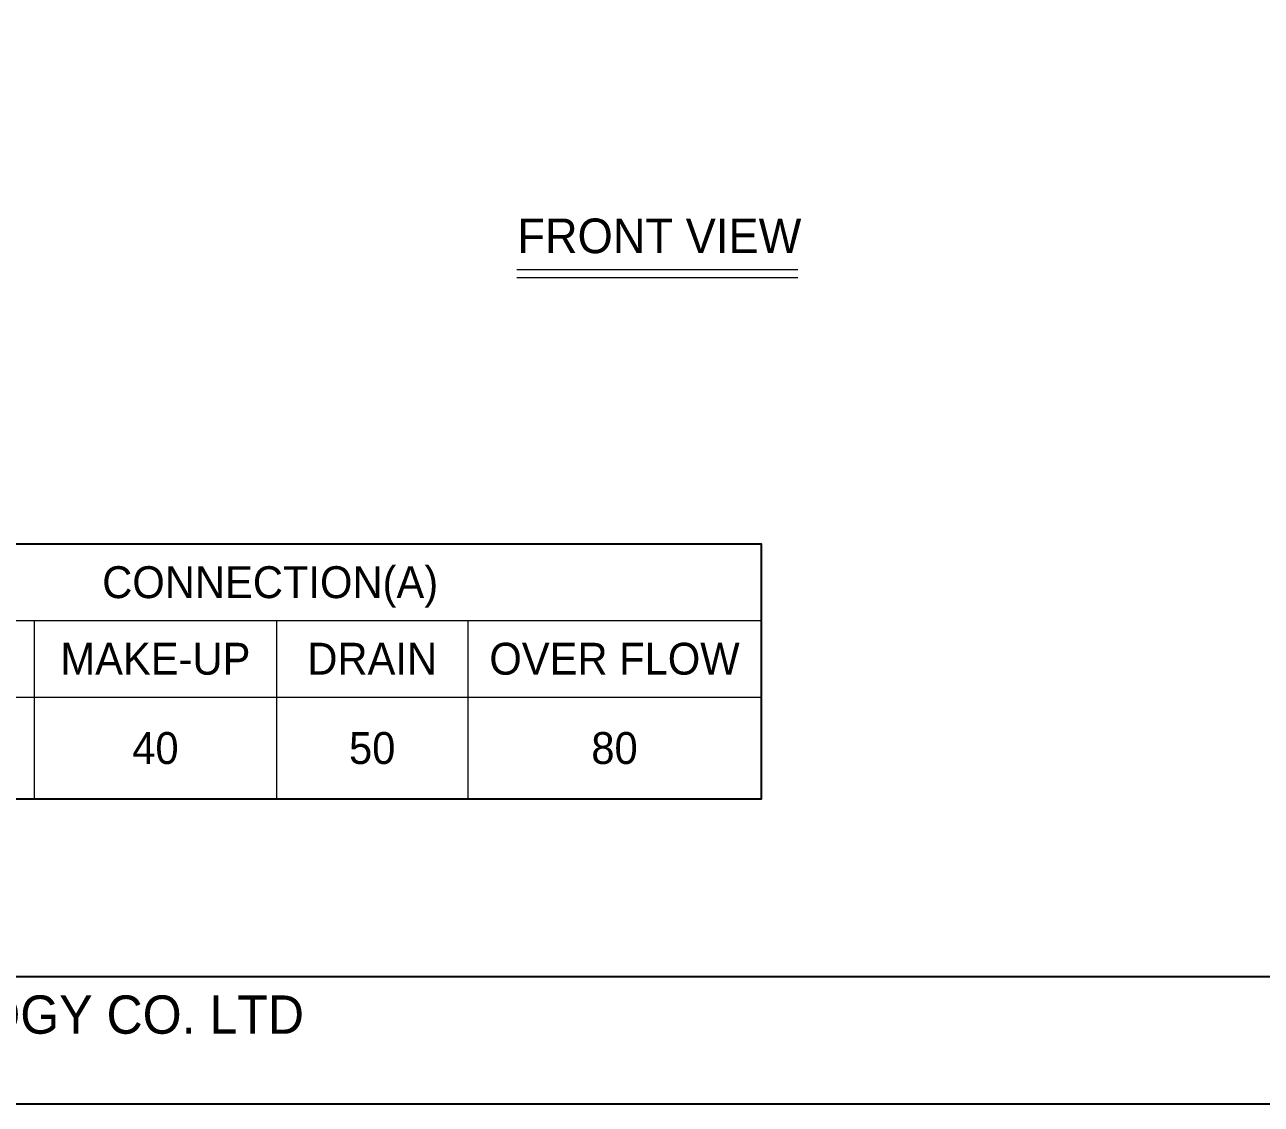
# Model space of a CAD drawing. Header units: millimetres. Extents: x -17070 to 42971, y -291348 to 40590.
# Drawn here: x -399 to 6748, y -291348 to -285112 of the extents above; entities that cross this region are included whole.
import ezdxf
from ezdxf.enums import TextEntityAlignment as Align

# ---------------------------------------------------------------- set-up
doc = ezdxf.new("R2010")
doc.units = ezdxf.units.MM
for name, color, linetype in [('냉각탑_box', 1, 'Continuous'), ('냉각탑_form', 1, 'Continuous'), ('냉각탑_text', 3, 'Continuous')]:
    doc.layers.add(name, color=color, linetype=linetype)
doc.styles.add('돋움', font='Dotum.ttf')

msp = doc.modelspace()

# ---------------------------------------------------------------- linework, layer by layer
at = {"layer": 'Defpoints'}
msp.add_lwpolyline([(-17070.4, -269451.2), (13895.4, -269451.2), (13895.4, -291348.4), (-17070.4, -291348.4)], close=True, dxfattribs=at)
at = {"layer": '냉각탑_box', "lineweight": 20}
for p, q in [((2445.4, -286525.9), (4068.8, -286525.9)), ((2445.4, -286572.6), (4068.8, -286572.6)), ((-1818, -288553.2), (3857.7, -288553.2)), ((-343.8, -288553.2), (-343.8, -289585.1)), ((1056.7, -288553.2), (1056.7, -289585.1)), ((2162.4, -288553.2), (2162.4, -289585.1)), ((-11990, -288995.5), (3857.7, -288995.5))]:
    msp.add_line(p, q, dxfattribs=at)
at = {"layer": '냉각탑_box'}
msp.add_lwpolyline([(-11990, -288111), (3857.7, -288111), (3857.7, -289585.1), (-11990, -289585.1)], close=True, dxfattribs=at)
at = {"layer": '냉각탑_form'}
msp.add_lwpolyline([(-16333.1, -270188.4), (-16333.1, -290611.1), (13158.1, -290611.1), (13158.1, -270188.4)], close=True, dxfattribs=at)

# ---------------------------------------------------------------- texts
at = {"layer": '냉각탑_form', "lineweight": 20, "style": '돋움'}
msp.add_text('SUNG JI AIR-CONDITIONING TECHNOLOGY CO. LTD', height=221.184, dxfattribs=at).set_placement((-6050.9, -290940.9))
at = {"layer": '냉각탑_text', "lineweight": 20, "style": '돋움'}
for s, height, p in [('FRONT VIEW', 199.97, (3269, -286331.2)), ('CONNECTION(A)', 184.275, (1019.9, -288332.1)), ('MAKE-UP', 184.27, (356.5, -288774.3)), ('DRAIN', 184.27, (1609.5, -288774.3)), ('OVER FLOW', 184.27, (3010, -288774.3)), ('40', 184.27, (356.5, -289290.3)), ('50', 184.27, (1609.5, -289290.3)), ('80', 184.27, (3010, -289290.3))]:
    msp.add_text(s, height=height, dxfattribs=at).set_placement(p, align=Align.MIDDLE_CENTER)

doc.saveas('drawing.dxf')
